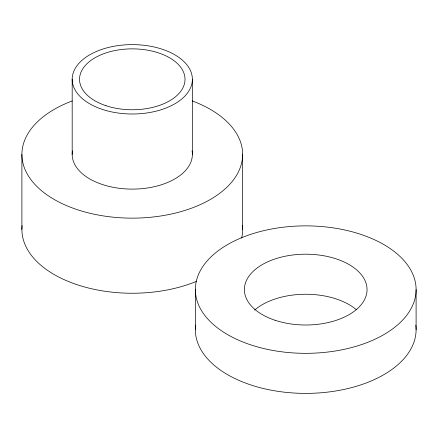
<?xml version="1.0" encoding="UTF-8"?>
<svg xmlns="http://www.w3.org/2000/svg" width="438" height="438" viewBox="0 0 438 438"><rect width="100%" height="100%" fill="white"/><g stroke="black" fill="none" stroke-linecap="round" stroke-linejoin="round"><path stroke-width="0.66" d="M416.1 289.633A110.376 63.729 0 0 1 250.481 344.772A110.376 63.729 0 0 1 250.58 234.396A110.376 63.729 0 0 1 416.1 289.633L416.1 329.688M242.657 154.417L242.657 229.517M195.343 289.567L195.343 329.622M192.375 79.311A60.094 34.695 0 0 1 102.229 109.358A60.094 34.695 0 0 1 102.229 49.264A60.094 34.695 0 0 1 192.375 79.311L192.375 154.417M72.182 79.311L72.182 154.417M21.9 154.417L21.9 229.517M415.821 325.144A110.376 63.729 0 0 1 305.664 393.384A110.376 63.729 0 0 1 195.627 325.078M254.631 310.077A61.32 35.401 0 0 1 356.357 309.688M242.444 225.565A110.376 63.729 0 0 1 241.661 238.053M196.624 281.3A110.376 63.729 0 0 1 78.851 285.28A110.376 63.729 0 0 1 22.114 225.565M192.052 150.831A60.094 34.695 0 0 1 132.276 189.112A60.094 34.695 0 0 1 72.505 150.831M192.315 100.943A110.376 63.729 0 0 1 215.606 196.208A110.376 63.729 0 0 1 48.952 196.208A110.376 63.729 0 0 1 72.243 100.943M275.037 320.255A61.32 35.401 0 0 0 367.044 289.617A61.32 35.401 0 0 0 275.086 258.929A61.32 35.401 0 0 0 275.037 320.255M105.908 105.678A52.735 30.446 0 0 0 185.017 79.311A52.735 30.446 0 0 0 105.908 52.943A52.735 30.446 0 0 0 105.908 105.678"/></g></svg>
